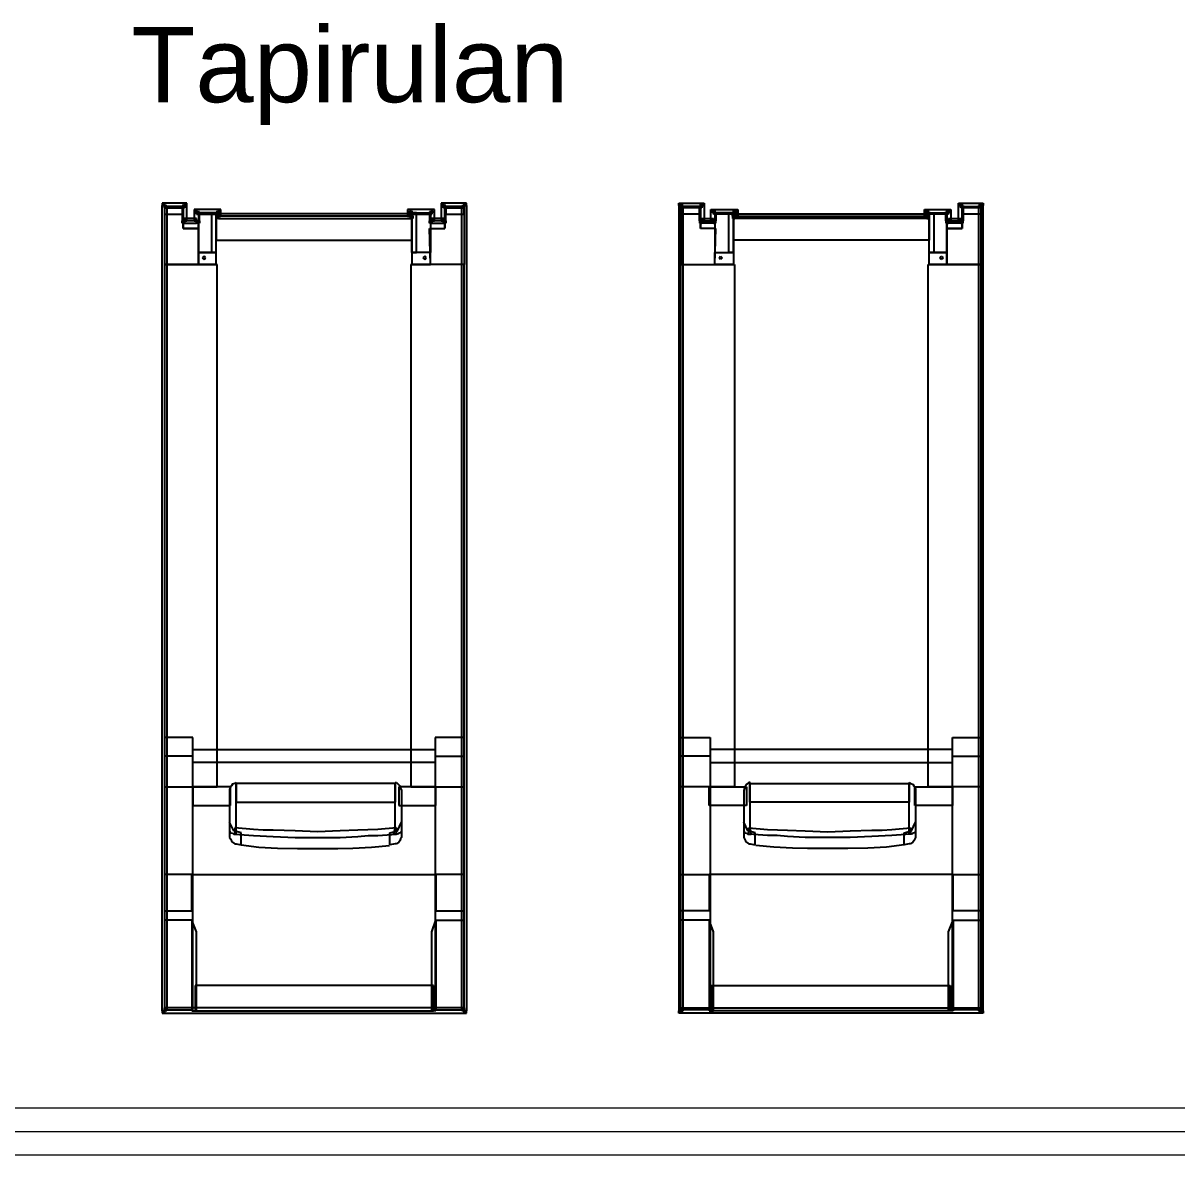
# Model space of a CAD drawing. Header units: millimetres. Extents: x 217.8 to 250.3, y 155.3 to 171.1.
# Drawn here: x 223.544 to 226.002, y 155.954 to 158.365 of the extents above; entities that cross this region are included whole.
import ezdxf

# ---------------------------------------------------------------- set-up
doc = ezdxf.new("R2010")
doc.units = ezdxf.units.MM
doc.layers.add('ARREDI_attrezzature', color=175, linetype='Continuous')
for name, color, linetype, lineweight in [('PROIEZIONI_finissime', 251, 'Continuous', 0), ('TESTO', 253, 'Continuous', 25), ('VETRATE', 171, 'Continuous', 9)]:
    doc.layers.add(name, color=color, linetype=linetype, lineweight=lineweight)
doc.styles.get("Standard").update_dxf_attribs({"font": 'ARIAL.TTF'})

msp = doc.modelspace()

# ---------------------------------------------------------------- linework, layer by layer
at = {"layer": 'ARREDI_attrezzature', "linetype": 'Continuous'}
for p, q in [((223.8456, 157.9812), (223.8407, 157.9812)), ((223.8407, 157.9812), (223.8407, 157.9762)), ((223.8407, 157.9762), (223.8506, 157.9762)), ((223.8407, 157.9762), (223.8506, 157.9762)), ((223.8407, 157.1509), (223.8407, 157.9762)), ((223.8456, 157.9713), (223.8456, 157.9812)), ((223.8456, 157.9812), (223.8456, 157.9713)), ((223.8882, 157.9812), (223.8456, 157.9812)), ((223.8506, 157.9762), (223.8456, 157.9713)), ((223.8852, 157.9743), (223.8456, 157.9743)), ((223.8456, 157.9743), (223.8456, 157.8506)), ((223.8852, 157.9743), (223.8456, 157.9743)), ((223.8456, 157.9743), (223.8456, 157.8506)), ((223.8456, 157.9743), (223.8456, 157.9574)), ((223.8852, 157.9743), (223.8456, 157.9743)), ((223.8456, 157.9743), (223.8456, 157.9574)), ((223.8852, 157.9743), (223.8456, 157.9743)), ((223.8456, 157.9713), (223.8882, 157.9713)), ((223.8506, 157.9762), (223.8506, 157.1509)), ((223.8832, 157.9762), (223.8832, 157.9436)), ((223.8931, 157.9762), (223.8832, 157.9762)), ((223.8882, 157.9713), (223.8832, 157.9762)), ((223.8832, 157.9762), (223.8931, 157.9762)), ((223.8852, 157.9268), (223.8852, 157.9743)), ((223.8852, 157.9268), (223.8852, 157.9743)), ((223.8852, 157.9743), (223.8852, 157.9278)), ((223.8852, 157.9574), (223.8852, 157.9743)), ((223.8852, 157.9574), (223.8852, 157.9743)), ((223.8931, 157.9812), (223.8882, 157.9812)), ((223.8882, 157.9812), (223.8882, 157.9713)), ((223.8882, 157.9713), (223.8882, 157.9812)), ((223.8931, 157.9762), (223.8931, 157.9812)), ((223.8931, 157.9436), (223.8931, 157.9762)), ((223.9139, 157.9673), (223.909, 157.9673)), ((223.909, 157.9673), (223.909, 157.9624)), ((223.9139, 157.9673), (223.9139, 157.9574)), ((223.9604, 157.9673), (223.9139, 157.9673)), ((223.9139, 157.9574), (223.9139, 157.9673)), ((223.9604, 157.9574), (223.9604, 157.9673)), ((223.9654, 157.9673), (223.9604, 157.9673)), ((223.9604, 157.9673), (223.9604, 157.9574)), ((223.9654, 157.9624), (223.9654, 157.9673)), ((224.3693, 157.9673), (224.3633, 157.9673)), ((224.3633, 157.9673), (224.3633, 157.9624)), ((224.3693, 157.9574), (224.3693, 157.9673)), ((224.3693, 157.9673), (224.3693, 157.9574)), ((224.4148, 157.9673), (224.3693, 157.9673)), ((224.4207, 157.9673), (224.4148, 157.9673)), ((224.4148, 157.9673), (224.4148, 157.9574)), ((224.4148, 157.9574), (224.4148, 157.9673)), ((224.4207, 157.9624), (224.4207, 157.9673)), ((224.4395, 157.9812), (224.4346, 157.9812)), ((224.4346, 157.9812), (224.4346, 157.9762)), ((224.4346, 157.9762), (224.4346, 157.9436)), ((224.4445, 157.9762), (224.4346, 157.9762)), ((224.4346, 157.9762), (224.4445, 157.9762)), ((224.4395, 157.9812), (224.4395, 157.9713)), ((224.4841, 157.9812), (224.4395, 157.9812)), ((224.4395, 157.9713), (224.4395, 157.9812)), ((224.4445, 157.9762), (224.4395, 157.9713)), ((224.4395, 157.9713), (224.4841, 157.9713)), ((224.4425, 157.9268), (224.4425, 157.9743)), ((224.4425, 157.9743), (224.4841, 157.9743)), ((224.4425, 157.9268), (224.4425, 157.9743)), ((224.4425, 157.9743), (224.4841, 157.9743)), ((224.4425, 157.9743), (224.4425, 157.9278)), ((224.4445, 157.9436), (224.4445, 157.9762)), ((224.4445, 157.9743), (224.4445, 157.9574)), ((224.4841, 157.9743), (224.4445, 157.9743)), ((224.4445, 157.9743), (224.4445, 157.9574)), ((224.4841, 157.9743), (224.4445, 157.9743)), ((224.4841, 157.9713), (224.4791, 157.9762)), ((224.4791, 157.9762), (224.489, 157.9762)), ((224.4791, 157.1509), (224.4791, 157.9762)), ((224.4791, 157.9762), (224.489, 157.9762)), ((224.4841, 157.9713), (224.4841, 157.9812)), ((224.489, 157.9812), (224.4841, 157.9812)), ((224.4841, 157.9812), (224.4841, 157.9713)), ((224.4841, 157.9743), (224.4841, 157.8506)), ((224.4841, 157.9743), (224.4841, 157.8506)), ((224.4841, 157.9574), (224.4841, 157.9743)), ((224.4841, 157.9574), (224.4841, 157.9743)), ((224.489, 157.9762), (224.489, 157.9812)), ((224.489, 157.9762), (224.489, 157.1509)), ((224.9407, 157.9762), (224.9407, 157.9812)), ((224.9407, 157.9812), (224.9456, 157.9812)), ((224.9506, 157.9762), (224.9407, 157.9762)), ((224.9506, 157.9762), (224.9407, 157.9762)), ((224.9407, 157.9762), (224.9407, 157.1509)), ((224.9456, 157.9713), (224.9456, 157.9812)), ((224.9456, 157.9812), (224.9902, 157.9812)), ((224.9456, 157.9812), (224.9456, 157.9713)), ((224.9456, 157.9713), (224.9506, 157.9762)), ((224.9872, 157.9743), (224.9456, 157.9743)), ((224.9456, 157.9743), (224.9456, 157.8506)), ((224.9872, 157.9743), (224.9456, 157.9743)), ((224.9456, 157.9743), (224.9456, 157.8506)), ((224.9456, 157.9574), (224.9456, 157.9743)), ((224.9456, 157.9743), (224.9852, 157.9743)), ((224.9456, 157.9574), (224.9456, 157.9743)), ((224.9456, 157.9743), (224.9852, 157.9743)), ((224.9902, 157.9713), (224.9456, 157.9713)), ((224.9506, 157.1509), (224.9506, 157.9762)), ((224.9852, 157.9436), (224.9852, 157.9762)), ((224.9852, 157.9762), (224.9951, 157.9762)), ((224.9951, 157.9762), (224.9852, 157.9762)), ((224.9852, 157.9762), (224.9902, 157.9713)), ((224.9852, 157.9743), (224.9852, 157.9574)), ((224.9852, 157.9743), (224.9852, 157.9574)), ((224.9872, 157.9268), (224.9872, 157.9743)), ((224.9872, 157.9268), (224.9872, 157.9743)), ((224.9872, 157.9743), (224.9872, 157.9278)), ((224.9902, 157.9812), (224.9902, 157.9713)), ((224.9902, 157.9812), (224.9951, 157.9812)), ((224.9902, 157.9713), (224.9902, 157.9812)), ((224.9951, 157.9812), (224.9951, 157.9762)), ((224.9951, 157.9762), (224.9951, 157.9436)), ((225.009, 157.9624), (225.009, 157.9673)), ((225.009, 157.9673), (225.0149, 157.9673)), ((225.0149, 157.9673), (225.0149, 157.9574)), ((225.0149, 157.9574), (225.0149, 157.9673)), ((225.0149, 157.9673), (225.0604, 157.9673)), ((225.0604, 157.9673), (225.0664, 157.9673)), ((225.0604, 157.9574), (225.0604, 157.9673)), ((225.0604, 157.9673), (225.0604, 157.9574)), ((225.0664, 157.9673), (225.0664, 157.9624)), ((225.4643, 157.9624), (225.4643, 157.9673)), ((225.4643, 157.9673), (225.4693, 157.9673)), ((225.4693, 157.9574), (225.4693, 157.9673)), ((225.4693, 157.9673), (225.5158, 157.9673)), ((225.4693, 157.9673), (225.4693, 157.9574)), ((225.5158, 157.9673), (225.5158, 157.9574)), ((225.5158, 157.9673), (225.5207, 157.9673)), ((225.5158, 157.9574), (225.5158, 157.9673)), ((225.5207, 157.9673), (225.5207, 157.9624)), ((225.5366, 157.9762), (225.5366, 157.9812)), ((225.5366, 157.9812), (225.5415, 157.9812)), ((225.5366, 157.9436), (225.5366, 157.9762)), ((225.5366, 157.9762), (225.5465, 157.9762)), ((225.5465, 157.9762), (225.5366, 157.9762)), ((225.5415, 157.9812), (225.5415, 157.9713)), ((225.5415, 157.9713), (225.5415, 157.9812)), ((225.5415, 157.9812), (225.5841, 157.9812)), ((225.5415, 157.9713), (225.5465, 157.9762)), ((225.5841, 157.9713), (225.5415, 157.9713)), ((225.5445, 157.9268), (225.5445, 157.9743)), ((225.5445, 157.9743), (225.5841, 157.9743)), ((225.5445, 157.9268), (225.5445, 157.9743)), ((225.5445, 157.9743), (225.5841, 157.9743)), ((225.5445, 157.9743), (225.5445, 157.9278)), ((225.5445, 157.9574), (225.5445, 157.9743)), ((225.5445, 157.9743), (225.5841, 157.9743)), ((225.5445, 157.9574), (225.5445, 157.9743)), ((225.5445, 157.9743), (225.5841, 157.9743)), ((225.5465, 157.9762), (225.5465, 157.9436)), ((225.589, 157.9762), (225.5791, 157.9762)), ((225.5791, 157.9762), (225.5841, 157.9713)), ((225.589, 157.9762), (225.5791, 157.9762)), ((225.5791, 157.9762), (225.5791, 157.1509)), ((225.5841, 157.9812), (225.589, 157.9812)), ((225.5841, 157.9713), (225.5841, 157.9812)), ((225.5841, 157.9812), (225.5841, 157.9713)), ((225.5841, 157.9743), (225.5841, 157.8506)), ((225.5841, 157.9743), (225.5841, 157.8506)), ((225.5841, 157.9743), (225.5841, 157.9574)), ((225.5841, 157.9743), (225.5841, 157.9574)), ((225.589, 157.9812), (225.589, 157.9762)), ((225.589, 157.1509), (225.589, 157.9762)), ((223.8456, 157.9574), (223.8852, 157.9574)), ((223.8456, 157.9574), (223.8852, 157.9574)), ((223.8832, 157.9436), (223.8931, 157.9436)), ((223.8832, 157.9386), (223.8832, 157.9436)), ((223.8832, 157.9436), (223.8931, 157.9436)), ((223.8852, 157.9436), (223.8852, 157.9268)), ((223.9179, 157.9436), (223.8852, 157.9436)), ((223.8852, 157.9436), (223.8852, 157.9268)), ((223.9179, 157.9436), (223.8852, 157.9436)), ((223.8882, 157.9485), (223.8882, 157.9386)), ((223.9139, 157.9485), (223.8882, 157.9485)), ((223.8931, 157.9436), (223.8882, 157.9485)), ((223.8882, 157.9485), (223.8882, 157.9386)), ((223.909, 157.9624), (223.909, 157.9436)), ((223.9199, 157.9624), (223.909, 157.9624)), ((223.909, 157.9624), (223.9199, 157.9624)), ((223.9139, 157.9485), (223.909, 157.9436)), ((223.909, 157.9436), (223.9199, 157.9436)), ((223.909, 157.9436), (223.9199, 157.9436)), ((223.9199, 157.9624), (223.9139, 157.9574)), ((223.9139, 157.9574), (223.9604, 157.9574)), ((223.9139, 157.9386), (223.9139, 157.9485)), ((223.9139, 157.9386), (223.9139, 157.9485)), ((223.9179, 157.9604), (223.9179, 157.8763)), ((223.9555, 157.9604), (223.9179, 157.9604)), ((223.9179, 157.9604), (223.9179, 157.8763)), ((223.9555, 157.9604), (223.9179, 157.9604)), ((223.9179, 157.9268), (223.9179, 157.9436)), ((223.9179, 157.9268), (223.9179, 157.9436)), ((223.9199, 157.9436), (223.9199, 157.9624)), ((223.9199, 157.9436), (223.9199, 157.9386)), ((223.9456, 157.9604), (223.9456, 157.8763)), ((223.9555, 157.9604), (223.9456, 157.9604)), ((223.9456, 157.9604), (223.9456, 157.8763)), ((223.9555, 157.9604), (223.9456, 157.9604)), ((223.9555, 157.9624), (223.9555, 157.9535)), ((223.9654, 157.9624), (223.9555, 157.9624)), ((223.9604, 157.9574), (223.9555, 157.9624)), ((223.9555, 157.9624), (223.9654, 157.9624)), ((223.9555, 157.8763), (223.9555, 157.9604)), ((223.9555, 157.8763), (223.9555, 157.9604)), ((223.9555, 157.8763), (223.9555, 157.9604)), ((223.9555, 157.8763), (223.9555, 157.9604)), ((223.9555, 157.9535), (223.9555, 157.902)), ((224.3722, 157.9535), (223.9555, 157.9535)), ((223.9555, 157.9535), (223.9654, 157.9535)), ((223.9555, 157.9485), (223.9555, 157.9535)), ((223.9555, 157.9535), (223.9654, 157.9535)), ((223.9604, 157.9485), (223.9555, 157.9485)), ((223.9604, 157.9584), (223.9604, 157.9485)), ((224.3693, 157.9584), (223.9604, 157.9584)), ((223.9654, 157.9535), (223.9604, 157.9584)), ((223.9604, 157.9584), (223.9604, 157.9485)), ((223.9604, 157.9485), (224.3693, 157.9485)), ((223.9654, 157.9535), (223.9654, 157.9624)), ((224.3633, 157.9624), (224.3633, 157.9535)), ((224.3742, 157.9624), (224.3633, 157.9624)), ((224.3633, 157.9624), (224.3742, 157.9624)), ((224.3693, 157.9584), (224.3633, 157.9535)), ((224.3633, 157.9535), (224.3742, 157.9535)), ((224.3633, 157.9535), (224.3742, 157.9535)), ((224.3742, 157.9624), (224.3693, 157.9574)), ((224.3693, 157.9485), (224.3693, 157.9584)), ((224.3693, 157.9485), (224.3693, 157.9584)), ((224.3693, 157.9574), (224.4148, 157.9574)), ((224.3742, 157.9485), (224.3693, 157.9485)), ((224.3722, 157.8763), (224.3722, 157.9604)), ((224.3722, 157.9604), (224.4118, 157.9604)), ((224.3722, 157.8763), (224.3722, 157.9604)), ((224.3722, 157.9604), (224.4118, 157.9604)), ((224.3722, 157.9604), (224.3722, 157.8763)), ((224.3821, 157.9604), (224.3722, 157.9604)), ((224.3722, 157.9604), (224.3722, 157.8763)), ((224.3821, 157.9604), (224.3722, 157.9604)), ((224.3722, 157.902), (224.3722, 157.9535)), ((224.3742, 157.9535), (224.3742, 157.9624)), ((224.3742, 157.9535), (224.3742, 157.9485)), ((224.3821, 157.8763), (224.3821, 157.9604)), ((224.3821, 157.8763), (224.3821, 157.9604)), ((224.4098, 157.9624), (224.4098, 157.9436)), ((224.4207, 157.9624), (224.4098, 157.9624)), ((224.4148, 157.9574), (224.4098, 157.9624)), ((224.4098, 157.9624), (224.4207, 157.9624)), ((224.4098, 157.9436), (224.4207, 157.9436)), ((224.4098, 157.9386), (224.4098, 157.9436)), ((224.4098, 157.9436), (224.4207, 157.9436)), ((224.4118, 157.9604), (224.4118, 157.8763)), ((224.4118, 157.9604), (224.4118, 157.8763)), ((224.4118, 157.9436), (224.4118, 157.9268)), ((224.4425, 157.9436), (224.4118, 157.9436)), ((224.4118, 157.9436), (224.4118, 157.9268)), ((224.4425, 157.9436), (224.4118, 157.9436)), ((224.4148, 157.9485), (224.4148, 157.9386)), ((224.4395, 157.9485), (224.4148, 157.9485)), ((224.4207, 157.9436), (224.4148, 157.9485)), ((224.4148, 157.9485), (224.4148, 157.9386)), ((224.4207, 157.9436), (224.4207, 157.9624)), ((224.4395, 157.9485), (224.4346, 157.9436)), ((224.4346, 157.9436), (224.4445, 157.9436)), ((224.4346, 157.9436), (224.4445, 157.9436)), ((224.4395, 157.9386), (224.4395, 157.9485)), ((224.4395, 157.9386), (224.4395, 157.9485)), ((224.4425, 157.9268), (224.4425, 157.9436)), ((224.4425, 157.9268), (224.4425, 157.9436)), ((224.4445, 157.9574), (224.4841, 157.9574)), ((224.4445, 157.9574), (224.4841, 157.9574)), ((224.4445, 157.9436), (224.4445, 157.9386)), ((224.9852, 157.9574), (224.9456, 157.9574)), ((224.9852, 157.9574), (224.9456, 157.9574)), ((224.9951, 157.9436), (224.9852, 157.9436)), ((224.9852, 157.9436), (224.9852, 157.9386)), ((224.9951, 157.9436), (224.9852, 157.9436)), ((224.9872, 157.9268), (224.9872, 157.9436)), ((224.9872, 157.9436), (225.0179, 157.9436)), ((224.9872, 157.9268), (224.9872, 157.9436)), ((224.9872, 157.9436), (225.0179, 157.9436)), ((224.9902, 157.9386), (224.9902, 157.9485)), ((224.9902, 157.9485), (225.0149, 157.9485)), ((224.9902, 157.9386), (224.9902, 157.9485)), ((224.9902, 157.9485), (224.9951, 157.9436)), ((225.009, 157.9436), (225.009, 157.9624)), ((225.009, 157.9624), (225.0199, 157.9624)), ((225.0199, 157.9624), (225.009, 157.9624)), ((225.009, 157.9436), (225.0149, 157.9485)), ((225.0199, 157.9436), (225.009, 157.9436)), ((225.0199, 157.9436), (225.009, 157.9436)), ((225.0149, 157.9574), (225.0199, 157.9624)), ((225.0604, 157.9574), (225.0149, 157.9574)), ((225.0149, 157.9485), (225.0149, 157.9386)), ((225.0149, 157.9485), (225.0149, 157.9386)), ((225.0179, 157.9604), (225.0179, 157.8763)), ((225.0575, 157.9604), (225.0179, 157.9604)), ((225.0179, 157.9604), (225.0179, 157.8763)), ((225.0575, 157.9604), (225.0179, 157.9604)), ((225.0179, 157.9436), (225.0179, 157.9268)), ((225.0179, 157.9436), (225.0179, 157.9268)), ((225.0199, 157.9624), (225.0199, 157.9436)), ((225.0199, 157.9386), (225.0199, 157.9436)), ((225.0476, 157.8763), (225.0476, 157.9604)), ((225.0476, 157.9604), (225.0575, 157.9604)), ((225.0476, 157.8763), (225.0476, 157.9604)), ((225.0476, 157.9604), (225.0575, 157.9604)), ((225.0555, 157.9535), (225.0555, 157.9624)), ((225.0555, 157.9624), (225.0664, 157.9624)), ((225.0664, 157.9624), (225.0555, 157.9624)), ((225.0555, 157.9624), (225.0604, 157.9574)), ((225.0664, 157.9535), (225.0555, 157.9535)), ((225.0555, 157.9535), (225.0555, 157.9485)), ((225.0664, 157.9535), (225.0555, 157.9535)), ((225.0555, 157.9485), (225.0604, 157.9485)), ((225.0575, 157.8763), (225.0575, 157.9604)), ((225.0575, 157.8763), (225.0575, 157.9604)), ((225.0575, 157.9604), (225.0575, 157.8763)), ((225.0575, 157.9604), (225.0575, 157.8763)), ((225.0575, 157.902), (225.0575, 157.9535)), ((225.0575, 157.9535), (225.4742, 157.9535)), ((225.0604, 157.9485), (225.0604, 157.9584)), ((225.0604, 157.9584), (225.4693, 157.9584)), ((225.0604, 157.9485), (225.0604, 157.9584)), ((225.0604, 157.9584), (225.0664, 157.9535)), ((225.4693, 157.9485), (225.0604, 157.9485)), ((225.0664, 157.9624), (225.0664, 157.9535)), ((225.4643, 157.9535), (225.4643, 157.9624)), ((225.4643, 157.9624), (225.4742, 157.9624)), ((225.4742, 157.9624), (225.4643, 157.9624)), ((225.4643, 157.9535), (225.4693, 157.9584)), ((225.4742, 157.9535), (225.4643, 157.9535)), ((225.4742, 157.9535), (225.4643, 157.9535)), ((225.4693, 157.9574), (225.4742, 157.9624)), ((225.4693, 157.9584), (225.4693, 157.9485)), ((225.4693, 157.9584), (225.4693, 157.9485)), ((225.5158, 157.9574), (225.4693, 157.9574)), ((225.4693, 157.9485), (225.4742, 157.9485)), ((225.4742, 157.9624), (225.4742, 157.9535)), ((225.4742, 157.8763), (225.4742, 157.9604)), ((225.4742, 157.9604), (225.5118, 157.9604)), ((225.4742, 157.8763), (225.4742, 157.9604)), ((225.4742, 157.9604), (225.5118, 157.9604)), ((225.4742, 157.8763), (225.4742, 157.9604)), ((225.4742, 157.9604), (225.4841, 157.9604)), ((225.4742, 157.8763), (225.4742, 157.9604)), ((225.4742, 157.9604), (225.4841, 157.9604)), ((225.4742, 157.9535), (225.4742, 157.902)), ((225.4742, 157.9485), (225.4742, 157.9535)), ((225.4841, 157.9604), (225.4841, 157.8763)), ((225.4841, 157.9604), (225.4841, 157.8763)), ((225.5098, 157.9436), (225.5098, 157.9624)), ((225.5098, 157.9624), (225.5207, 157.9624)), ((225.5207, 157.9624), (225.5098, 157.9624)), ((225.5098, 157.9624), (225.5158, 157.9574)), ((225.5207, 157.9436), (225.5098, 157.9436)), ((225.5098, 157.9436), (225.5098, 157.9386)), ((225.5207, 157.9436), (225.5098, 157.9436)), ((225.5118, 157.9604), (225.5118, 157.8763)), ((225.5118, 157.9604), (225.5118, 157.8763)), ((225.5118, 157.9268), (225.5118, 157.9436)), ((225.5118, 157.9436), (225.5445, 157.9436)), ((225.5118, 157.9268), (225.5118, 157.9436)), ((225.5118, 157.9436), (225.5445, 157.9436)), ((225.5158, 157.9386), (225.5158, 157.9485)), ((225.5158, 157.9485), (225.5415, 157.9485)), ((225.5158, 157.9386), (225.5158, 157.9485)), ((225.5158, 157.9485), (225.5207, 157.9436)), ((225.5207, 157.9624), (225.5207, 157.9436)), ((225.5366, 157.9436), (225.5415, 157.9485)), ((225.5465, 157.9436), (225.5366, 157.9436)), ((225.5465, 157.9436), (225.5366, 157.9436)), ((225.5415, 157.9485), (225.5415, 157.9386)), ((225.5415, 157.9485), (225.5415, 157.9386)), ((225.5841, 157.9574), (225.5445, 157.9574)), ((225.5841, 157.9574), (225.5445, 157.9574)), ((225.5445, 157.9436), (225.5445, 157.9268)), ((225.5445, 157.9436), (225.5445, 157.9268)), ((225.5465, 157.9386), (225.5465, 157.9436)), ((223.8882, 157.9386), (223.8832, 157.9386)), ((223.9179, 157.9268), (223.8852, 157.9268)), ((223.9179, 157.9268), (223.8852, 157.9268)), ((223.8852, 157.9268), (223.9179, 157.9268)), ((223.8852, 157.9268), (223.9179, 157.9268)), ((223.8882, 157.9386), (223.9139, 157.9386)), ((223.9199, 157.9386), (223.9139, 157.9386)), ((223.9179, 157.8506), (223.9179, 157.9268)), ((223.9179, 157.8506), (223.9179, 157.9268)), ((224.4148, 157.9386), (224.4098, 157.9386)), ((224.4098, 157.9268), (224.4425, 157.9268)), ((224.4118, 157.8506), (224.4098, 157.9268)), ((224.4098, 157.9268), (224.4425, 157.9268)), ((224.4118, 157.8506), (224.4098, 157.9268)), ((224.4118, 157.9268), (224.4425, 157.9268)), ((224.4118, 157.9268), (224.4425, 157.9268)), ((224.4148, 157.9386), (224.4395, 157.9386)), ((224.4445, 157.9386), (224.4395, 157.9386)), ((224.9852, 157.9386), (224.9902, 157.9386)), ((225.0199, 157.9268), (224.9872, 157.9268)), ((225.0199, 157.9268), (224.9872, 157.9268)), ((225.0179, 157.9268), (224.9872, 157.9268)), ((225.0179, 157.9268), (224.9872, 157.9268)), ((225.0149, 157.9386), (224.9902, 157.9386)), ((225.0149, 157.9386), (225.0199, 157.9386)), ((225.0179, 157.8506), (225.0199, 157.9268)), ((225.0179, 157.8506), (225.0199, 157.9268)), ((225.5098, 157.9386), (225.5158, 157.9386)), ((225.5118, 157.9268), (225.5445, 157.9268)), ((225.5118, 157.8506), (225.5118, 157.9268)), ((225.5118, 157.9268), (225.5445, 157.9268)), ((225.5118, 157.8506), (225.5118, 157.9268)), ((225.5445, 157.9268), (225.5118, 157.9268)), ((225.5445, 157.9268), (225.5118, 157.9268)), ((225.5415, 157.9386), (225.5158, 157.9386)), ((225.5415, 157.9386), (225.5465, 157.9386)), ((223.9555, 157.902), (224.3722, 157.902)), ((225.4742, 157.902), (225.0575, 157.902)), ((223.9179, 157.8763), (223.9555, 157.8763)), ((223.9179, 157.8763), (223.9555, 157.8763)), ((223.9179, 157.8763), (223.9179, 157.8506)), ((223.9555, 157.8763), (223.9179, 157.8763)), ((223.9179, 157.8763), (223.9179, 157.8506)), ((223.9555, 157.8763), (223.9179, 157.8763)), ((223.9298, 157.8684), (223.9258, 157.8644)), ((223.9298, 157.8684), (223.9258, 157.8644)), ((223.9327, 157.8644), (223.9298, 157.8684)), ((223.9327, 157.8644), (223.9298, 157.8684)), ((223.9456, 157.8763), (223.9555, 157.8763)), ((223.9456, 157.8763), (223.9555, 157.8763)), ((223.9555, 157.8506), (223.9555, 157.8763)), ((223.9555, 157.8506), (223.9555, 157.8763)), ((224.4118, 157.8763), (224.3722, 157.8763)), ((224.4118, 157.8763), (224.3722, 157.8763)), ((224.3722, 157.8763), (224.3821, 157.8763)), ((224.3722, 157.8763), (224.3821, 157.8763)), ((224.3722, 157.8763), (224.3722, 157.8506)), ((224.4118, 157.8763), (224.3722, 157.8763)), ((224.3722, 157.8763), (224.3722, 157.8506)), ((224.4118, 157.8763), (224.3722, 157.8763)), ((224.3999, 157.8684), (224.396, 157.8644)), ((224.3999, 157.8684), (224.396, 157.8644)), ((224.4029, 157.8644), (224.3999, 157.8684)), ((224.4029, 157.8644), (224.3999, 157.8684)), ((224.4118, 157.8506), (224.4118, 157.8763)), ((224.4118, 157.8506), (224.4118, 157.8763)), ((225.0179, 157.8763), (225.0575, 157.8763)), ((225.0179, 157.8763), (225.0575, 157.8763)), ((225.0179, 157.8506), (225.0179, 157.8763)), ((225.0179, 157.8763), (225.0575, 157.8763)), ((225.0179, 157.8506), (225.0179, 157.8763)), ((225.0179, 157.8763), (225.0575, 157.8763)), ((225.0268, 157.8644), (225.0298, 157.8684)), ((225.0268, 157.8644), (225.0298, 157.8684)), ((225.0298, 157.8684), (225.0337, 157.8644)), ((225.0298, 157.8684), (225.0337, 157.8644)), ((225.0575, 157.8763), (225.0476, 157.8763)), ((225.0575, 157.8763), (225.0476, 157.8763)), ((225.0575, 157.8763), (225.0575, 157.8506)), ((225.0575, 157.8763), (225.0575, 157.8506)), ((225.5118, 157.8763), (225.4742, 157.8763)), ((225.5118, 157.8763), (225.4742, 157.8763)), ((225.4841, 157.8763), (225.4742, 157.8763)), ((225.4841, 157.8763), (225.4742, 157.8763)), ((225.4742, 157.8506), (225.4742, 157.8763)), ((225.4742, 157.8763), (225.5118, 157.8763)), ((225.4742, 157.8506), (225.4742, 157.8763)), ((225.4742, 157.8763), (225.5118, 157.8763)), ((225.497, 157.8644), (225.4999, 157.8684)), ((225.497, 157.8644), (225.4999, 157.8684)), ((225.4999, 157.8684), (225.5039, 157.8644)), ((225.4999, 157.8684), (225.5039, 157.8644)), ((225.5118, 157.8763), (225.5118, 157.8506)), ((225.5118, 157.8763), (225.5118, 157.8506)), ((223.8456, 157.8506), (223.9179, 157.8506)), ((223.8456, 157.8506), (223.9179, 157.8506)), ((223.8456, 157.8506), (223.8456, 156.7382)), ((223.9575, 157.8506), (223.8456, 157.8506)), ((223.8456, 157.8506), (223.8456, 156.7382)), ((223.9575, 157.8506), (223.8456, 157.8506)), ((223.9179, 157.8506), (223.9555, 157.8506)), ((223.9179, 157.8506), (223.9555, 157.8506)), ((223.9258, 157.8644), (223.9298, 157.8614)), ((223.9258, 157.8644), (223.9298, 157.8614)), ((223.9298, 157.8614), (223.9327, 157.8644)), ((223.9298, 157.8614), (223.9327, 157.8644)), ((223.9575, 156.7382), (223.9575, 157.8506)), ((223.9575, 156.7382), (223.9575, 157.8506)), ((224.3703, 157.8506), (224.3703, 156.7382)), ((224.4841, 157.8506), (224.3703, 157.8506)), ((224.3703, 157.8506), (224.3703, 156.7382)), ((224.4841, 157.8506), (224.3703, 157.8506)), ((224.3722, 157.8506), (224.4118, 157.8506)), ((224.3722, 157.8506), (224.4118, 157.8506)), ((224.396, 157.8644), (224.3999, 157.8614)), ((224.396, 157.8644), (224.3999, 157.8614)), ((224.3999, 157.8614), (224.4029, 157.8644)), ((224.3999, 157.8614), (224.4029, 157.8644)), ((224.4841, 157.8506), (224.4118, 157.8506)), ((224.4841, 157.8506), (224.4118, 157.8506)), ((224.4841, 156.7382), (224.4841, 157.8506)), ((224.4841, 156.7382), (224.4841, 157.8506)), ((224.9456, 157.8506), (225.0179, 157.8506)), ((224.9456, 157.8506), (225.0179, 157.8506)), ((224.9456, 156.7382), (224.9456, 157.8506)), ((224.9456, 157.8506), (225.0594, 157.8506)), ((224.9456, 156.7382), (224.9456, 157.8506)), ((224.9456, 157.8506), (225.0594, 157.8506)), ((225.0575, 157.8506), (225.0179, 157.8506)), ((225.0575, 157.8506), (225.0179, 157.8506)), ((225.0298, 157.8614), (225.0268, 157.8644)), ((225.0298, 157.8614), (225.0268, 157.8644)), ((225.0337, 157.8644), (225.0298, 157.8614)), ((225.0337, 157.8644), (225.0298, 157.8614)), ((225.0594, 157.8506), (225.0594, 156.7382)), ((225.0594, 157.8506), (225.0594, 156.7382)), ((225.4722, 156.7382), (225.4722, 157.8506)), ((225.4722, 157.8506), (225.5841, 157.8506)), ((225.4722, 156.7382), (225.4722, 157.8506)), ((225.4722, 157.8506), (225.5841, 157.8506)), ((225.5118, 157.8506), (225.4742, 157.8506)), ((225.5118, 157.8506), (225.4742, 157.8506)), ((225.4999, 157.8614), (225.497, 157.8644)), ((225.4999, 157.8614), (225.497, 157.8644)), ((225.5039, 157.8644), (225.4999, 157.8614)), ((225.5039, 157.8644), (225.4999, 157.8614)), ((225.5841, 157.8506), (225.5118, 157.8506)), ((225.5841, 157.8506), (225.5118, 157.8506)), ((225.5841, 157.8506), (225.5841, 156.7382)), ((225.5841, 157.8506), (225.5841, 156.7382)), ((223.8407, 156.2613), (223.8407, 157.1509)), ((223.8506, 157.1509), (223.8506, 156.2613)), ((224.4791, 156.2613), (224.4791, 157.1509)), ((224.489, 157.1509), (224.489, 156.2613)), ((224.9407, 157.1509), (224.9407, 156.2613)), ((224.9506, 156.2613), (224.9506, 157.1509)), ((225.5791, 157.1509), (225.5791, 156.2613)), ((225.589, 156.2613), (225.589, 157.1509)), ((223.8456, 156.8431), (223.8456, 156.2633)), ((223.906, 156.8431), (223.8456, 156.8431)), ((223.8456, 156.8431), (223.8456, 156.2633)), ((223.906, 156.8431), (223.8456, 156.8431)), ((223.906, 156.2633), (223.906, 156.8431)), ((223.906, 156.2633), (223.906, 156.8431)), ((224.4217, 156.8431), (224.4217, 156.2633)), ((224.4841, 156.8431), (224.4217, 156.8431)), ((224.4217, 156.8431), (224.4217, 156.2633)), ((224.4841, 156.8431), (224.4217, 156.8431)), ((224.4841, 156.2633), (224.4841, 156.8431)), ((224.4841, 156.2633), (224.4841, 156.8431)), ((224.9456, 156.2633), (224.9456, 156.8431)), ((224.9456, 156.8431), (225.008, 156.8431)), ((224.9456, 156.2633), (224.9456, 156.8431)), ((224.9456, 156.8431), (225.008, 156.8431)), ((225.008, 156.8431), (225.008, 156.2633)), ((225.008, 156.8431), (225.008, 156.2633)), ((225.5237, 156.2633), (225.5237, 156.8431)), ((225.5237, 156.8431), (225.5841, 156.8431)), ((225.5237, 156.2633), (225.5237, 156.8431)), ((225.5237, 156.8431), (225.5841, 156.8431)), ((225.5841, 156.8431), (225.5841, 156.2633)), ((225.5841, 156.8431), (225.5841, 156.2633)), ((223.906, 156.7896), (223.906, 156.8174)), ((223.906, 156.8174), (224.4217, 156.8174)), ((223.906, 156.7896), (223.906, 156.8174)), ((223.906, 156.8174), (224.4217, 156.8174)), ((224.4217, 156.8174), (224.4217, 156.7896)), ((224.4217, 156.8174), (224.4217, 156.7896)), ((225.5237, 156.8174), (225.008, 156.8174)), ((225.008, 156.8174), (225.008, 156.7896)), ((225.5237, 156.8174), (225.008, 156.8174)), ((225.008, 156.8174), (225.008, 156.7896)), ((225.5237, 156.7896), (225.5237, 156.8174)), ((225.5237, 156.7896), (225.5237, 156.8174)), ((223.906, 156.8035), (223.8456, 156.8035)), ((224.4217, 156.7896), (223.906, 156.7896)), ((224.4217, 156.7896), (223.906, 156.7896)), ((224.4237, 156.8035), (224.4841, 156.8035)), ((225.006, 156.8035), (224.9456, 156.8035)), ((225.008, 156.7896), (225.5237, 156.7896)), ((225.008, 156.7896), (225.5237, 156.7896)), ((225.5237, 156.8035), (225.5841, 156.8035)), ((223.8456, 156.7382), (223.9575, 156.7382)), ((223.8456, 156.7382), (223.9575, 156.7382)), ((223.906, 156.7382), (223.906, 156.6986)), ((223.9862, 156.7382), (223.906, 156.7382)), ((223.906, 156.7382), (223.906, 156.6986)), ((223.9862, 156.7382), (223.906, 156.7382)), ((223.9862, 156.7372), (223.9842, 156.7332)), ((223.9862, 156.7372), (223.9842, 156.7332)), ((223.9881, 156.7402), (223.9862, 156.7372)), ((223.9881, 156.7402), (223.9862, 156.7372)), ((223.9862, 156.6986), (223.9862, 156.7382)), ((223.9862, 156.6986), (223.9862, 156.7382)), ((223.9901, 156.7441), (223.9881, 156.7402)), ((223.9901, 156.7441), (223.9881, 156.7402)), ((223.9951, 156.7451), (223.9901, 156.7441)), ((223.9951, 156.7451), (223.9901, 156.7441)), ((223.998, 156.7471), (223.9951, 156.7451)), ((223.998, 156.7471), (223.9951, 156.7451)), ((223.998, 156.6541), (223.998, 156.7471)), ((223.998, 156.6541), (223.998, 156.7471)), ((223.998, 156.7451), (223.998, 156.7055)), ((224.3376, 156.7451), (223.998, 156.7451)), ((223.998, 156.7451), (223.998, 156.7055)), ((224.3376, 156.7451), (223.998, 156.7451)), ((224.3366, 156.6541), (224.3366, 156.7471)), ((224.3366, 156.7471), (224.3396, 156.7471)), ((224.3366, 156.6541), (224.3366, 156.7471)), ((224.3366, 156.7471), (224.3396, 156.7471)), ((224.3376, 156.7055), (224.3376, 156.7451)), ((224.3376, 156.7055), (224.3376, 156.7451)), ((224.3396, 156.7471), (224.3435, 156.7441)), ((224.3396, 156.7471), (224.3435, 156.7441)), ((224.3435, 156.7441), (224.3465, 156.7402)), ((224.3435, 156.7441), (224.3465, 156.7402)), ((224.3445, 156.7382), (224.3445, 156.6986)), ((224.4237, 156.7382), (224.3445, 156.7382)), ((224.3445, 156.7382), (224.3445, 156.6986)), ((224.4237, 156.7382), (224.3445, 156.7382)), ((224.3465, 156.7402), (224.3485, 156.7352)), ((224.3465, 156.7402), (224.3485, 156.7352)), ((224.3703, 156.7382), (224.4841, 156.7382)), ((224.3703, 156.7382), (224.4841, 156.7382)), ((224.4237, 156.6986), (224.4237, 156.7382)), ((224.4237, 156.6986), (224.4237, 156.7382)), ((225.0594, 156.7382), (224.9456, 156.7382)), ((225.0594, 156.7382), (224.9456, 156.7382)), ((225.006, 156.6986), (225.006, 156.7382)), ((225.006, 156.7382), (225.0852, 156.7382)), ((225.006, 156.6986), (225.006, 156.7382)), ((225.006, 156.7382), (225.0852, 156.7382)), ((225.0832, 156.7402), (225.0812, 156.7352)), ((225.0832, 156.7402), (225.0812, 156.7352)), ((225.0862, 156.7441), (225.0832, 156.7402)), ((225.0862, 156.7441), (225.0832, 156.7402)), ((225.0852, 156.7382), (225.0852, 156.6986)), ((225.0852, 156.7382), (225.0852, 156.6986)), ((225.0901, 156.7471), (225.0862, 156.7441)), ((225.0901, 156.7471), (225.0862, 156.7441)), ((225.0931, 156.7471), (225.0901, 156.7471)), ((225.0931, 156.7471), (225.0901, 156.7471)), ((225.0921, 156.7055), (225.0921, 156.7451)), ((225.0921, 156.7451), (225.4317, 156.7451)), ((225.0921, 156.7055), (225.0921, 156.7451)), ((225.0921, 156.7451), (225.4317, 156.7451)), ((225.0931, 156.6541), (225.0931, 156.7471)), ((225.0931, 156.6541), (225.0931, 156.7471)), ((225.4317, 156.6541), (225.4317, 156.7471)), ((225.4317, 156.7471), (225.4346, 156.7451)), ((225.4317, 156.6541), (225.4317, 156.7471)), ((225.4317, 156.7471), (225.4346, 156.7451)), ((225.4317, 156.7451), (225.4317, 156.7055)), ((225.4317, 156.7451), (225.4317, 156.7055)), ((225.4346, 156.7451), (225.4396, 156.7441)), ((225.4346, 156.7451), (225.4396, 156.7441)), ((225.4396, 156.7441), (225.4416, 156.7402)), ((225.4396, 156.7441), (225.4416, 156.7402)), ((225.4416, 156.7402), (225.4435, 156.7372)), ((225.4416, 156.7402), (225.4435, 156.7372)), ((225.4435, 156.6986), (225.4435, 156.7382)), ((225.4435, 156.7382), (225.5237, 156.7382)), ((225.4435, 156.6986), (225.4435, 156.7382)), ((225.4435, 156.7382), (225.5237, 156.7382)), ((225.4435, 156.7372), (225.4455, 156.7332)), ((225.4435, 156.7372), (225.4455, 156.7332)), ((225.5841, 156.7382), (225.4722, 156.7382)), ((225.5841, 156.7382), (225.4722, 156.7382)), ((225.5237, 156.7382), (225.5237, 156.6986)), ((225.5237, 156.7382), (225.5237, 156.6986)), ((223.9842, 156.7332), (223.9842, 156.7303)), ((223.9842, 156.7332), (223.9842, 156.7303)), ((223.9842, 156.7303), (223.9842, 156.6461)), ((223.9842, 156.7303), (223.9842, 156.6461)), ((224.3485, 156.7352), (224.3505, 156.7303)), ((224.3485, 156.7352), (224.3505, 156.7303)), ((224.3505, 156.7303), (224.3505, 156.6461)), ((224.3505, 156.7303), (224.3505, 156.6461)), ((225.0812, 156.7352), (225.0792, 156.7303)), ((225.0812, 156.7352), (225.0792, 156.7303)), ((225.0792, 156.7303), (225.0792, 156.6461)), ((225.0792, 156.7303), (225.0792, 156.6461)), ((225.4455, 156.7332), (225.4455, 156.7303)), ((225.4455, 156.7332), (225.4455, 156.7303)), ((225.4455, 156.7303), (225.4455, 156.6461)), ((225.4455, 156.7303), (225.4455, 156.6461)), ((223.906, 156.6986), (223.9862, 156.6986)), ((223.906, 156.6986), (223.9862, 156.6986)), ((223.998, 156.7055), (224.3376, 156.7055)), ((223.998, 156.7055), (224.3376, 156.7055)), ((224.3445, 156.6986), (224.4237, 156.6986)), ((224.3445, 156.6986), (224.4237, 156.6986)), ((225.0852, 156.6986), (225.006, 156.6986)), ((225.0852, 156.6986), (225.006, 156.6986)), ((225.4317, 156.7055), (225.0921, 156.7055)), ((225.4317, 156.7055), (225.0921, 156.7055)), ((225.5237, 156.6986), (225.4435, 156.6986)), ((225.5237, 156.6986), (225.4435, 156.6986)), ((223.9842, 156.663), (223.9842, 156.6303)), ((223.9931, 156.6442), (223.9842, 156.663)), ((223.9842, 156.663), (223.9842, 156.6303)), ((223.9931, 156.6442), (223.9842, 156.663)), ((224.3416, 156.6442), (224.3505, 156.663)), ((224.3416, 156.6442), (224.3505, 156.663)), ((224.3505, 156.663), (224.3505, 156.6303)), ((224.3505, 156.663), (224.3505, 156.6303)), ((225.0792, 156.663), (225.0792, 156.6303)), ((225.0881, 156.6442), (225.0792, 156.663)), ((225.0792, 156.663), (225.0792, 156.6303)), ((225.0881, 156.6442), (225.0792, 156.663)), ((225.4366, 156.6442), (225.4455, 156.663)), ((225.4366, 156.6442), (225.4455, 156.663)), ((225.4455, 156.663), (225.4455, 156.6303)), ((225.4455, 156.663), (225.4455, 156.6303)), ((223.9842, 156.6461), (223.9842, 156.6442)), ((223.9842, 156.6461), (223.9842, 156.6442)), ((223.9842, 156.6442), (223.9862, 156.6402)), ((223.9842, 156.6442), (223.9862, 156.6402)), ((223.9862, 156.6402), (223.9901, 156.6392)), ((223.9862, 156.6402), (223.9901, 156.6392)), ((223.9901, 156.6392), (223.9931, 156.6372)), ((223.9901, 156.6392), (223.9931, 156.6372)), ((224.0089, 156.6402), (223.9931, 156.6442)), ((224.0089, 156.6402), (223.9931, 156.6442)), ((224.0347, 156.6471), (223.9951, 156.6511)), ((223.9951, 156.6511), (223.9951, 156.6372)), ((224.0347, 156.6471), (223.9951, 156.6511)), ((223.9951, 156.6511), (223.9951, 156.6372)), ((223.998, 156.6372), (223.998, 156.6541)), ((223.998, 156.6372), (223.998, 156.6541)), ((224.0089, 156.6145), (224.0089, 156.6402)), ((224.0089, 156.6145), (224.0089, 156.6402)), ((224.0554, 156.6461), (224.0347, 156.6471)), ((224.0554, 156.6461), (224.0347, 156.6471)), ((224.0772, 156.6461), (224.0554, 156.6461)), ((224.0772, 156.6461), (224.0554, 156.6461)), ((224.1237, 156.6442), (224.0772, 156.6461)), ((224.1237, 156.6442), (224.0772, 156.6461)), ((224.1712, 156.6422), (224.1237, 156.6442)), ((224.1712, 156.6422), (224.1237, 156.6442)), ((224.2197, 156.6442), (224.1712, 156.6422)), ((224.2197, 156.6442), (224.1712, 156.6422)), ((224.2574, 156.6461), (224.2197, 156.6442)), ((224.2574, 156.6461), (224.2197, 156.6442)), ((224.3, 156.6471), (224.2574, 156.6461)), ((224.3, 156.6471), (224.2574, 156.6461)), ((224.3396, 156.6511), (224.3, 156.6471)), ((224.3396, 156.6511), (224.3, 156.6471)), ((224.3257, 156.6402), (224.3416, 156.6442)), ((224.3257, 156.6402), (224.3416, 156.6442)), ((224.3257, 156.6145), (224.3257, 156.6402)), ((224.3257, 156.6145), (224.3257, 156.6402)), ((224.3346, 156.6372), (224.3366, 156.6541)), ((224.3346, 156.6372), (224.3366, 156.6541)), ((224.3396, 156.6372), (224.3396, 156.6511)), ((224.3396, 156.6372), (224.3396, 156.6511)), ((224.3445, 156.6392), (224.3416, 156.6372)), ((224.3445, 156.6392), (224.3416, 156.6372)), ((224.3485, 156.6402), (224.3445, 156.6392)), ((224.3485, 156.6402), (224.3445, 156.6392)), ((224.3505, 156.6442), (224.3485, 156.6402)), ((224.3505, 156.6442), (224.3485, 156.6402)), ((224.3505, 156.6461), (224.3505, 156.6442)), ((224.3505, 156.6461), (224.3505, 156.6442)), ((225.0792, 156.6461), (225.0792, 156.6442)), ((225.0792, 156.6461), (225.0792, 156.6442)), ((225.0792, 156.6442), (225.0812, 156.6402)), ((225.0792, 156.6442), (225.0812, 156.6402)), ((225.0812, 156.6402), (225.0852, 156.6392)), ((225.0812, 156.6402), (225.0852, 156.6392)), ((225.0852, 156.6392), (225.0881, 156.6372)), ((225.0852, 156.6392), (225.0881, 156.6372)), ((225.104, 156.6402), (225.0881, 156.6442)), ((225.104, 156.6402), (225.0881, 156.6442)), ((225.0901, 156.6511), (225.1297, 156.6471)), ((225.0901, 156.6372), (225.0901, 156.6511)), ((225.0901, 156.6511), (225.1297, 156.6471)), ((225.0901, 156.6372), (225.0901, 156.6511)), ((225.0951, 156.6372), (225.0931, 156.6541)), ((225.0951, 156.6372), (225.0931, 156.6541)), ((225.104, 156.6145), (225.104, 156.6402)), ((225.104, 156.6145), (225.104, 156.6402)), ((225.1297, 156.6471), (225.1723, 156.6461)), ((225.1297, 156.6471), (225.1723, 156.6461)), ((225.1723, 156.6461), (225.21, 156.6442)), ((225.1723, 156.6461), (225.21, 156.6442)), ((225.21, 156.6442), (225.2585, 156.6422)), ((225.21, 156.6442), (225.2585, 156.6422)), ((225.2585, 156.6422), (225.306, 156.6442)), ((225.2585, 156.6422), (225.306, 156.6442)), ((225.306, 156.6442), (225.3525, 156.6461)), ((225.306, 156.6442), (225.3525, 156.6461)), ((225.3525, 156.6461), (225.3743, 156.6461)), ((225.3525, 156.6461), (225.3743, 156.6461)), ((225.3743, 156.6461), (225.395, 156.6471)), ((225.3743, 156.6461), (225.395, 156.6471)), ((225.395, 156.6471), (225.4346, 156.6511)), ((225.395, 156.6471), (225.4346, 156.6511)), ((225.4208, 156.6402), (225.4366, 156.6442)), ((225.4208, 156.6402), (225.4366, 156.6442)), ((225.4208, 156.6145), (225.4208, 156.6402)), ((225.4208, 156.6145), (225.4208, 156.6402)), ((225.4317, 156.6372), (225.4317, 156.6541)), ((225.4317, 156.6372), (225.4317, 156.6541)), ((225.4346, 156.6511), (225.4346, 156.6372)), ((225.4346, 156.6511), (225.4346, 156.6372)), ((225.4396, 156.6392), (225.4366, 156.6372)), ((225.4396, 156.6392), (225.4366, 156.6372)), ((225.4435, 156.6402), (225.4396, 156.6392)), ((225.4435, 156.6402), (225.4396, 156.6392)), ((225.4455, 156.6442), (225.4435, 156.6402)), ((225.4455, 156.6442), (225.4435, 156.6402)), ((225.4455, 156.6461), (225.4455, 156.6442)), ((225.4455, 156.6461), (225.4455, 156.6442)), ((223.9842, 156.6303), (223.9862, 156.6273)), ((223.9842, 156.6303), (223.9862, 156.6273)), ((223.9862, 156.6273), (223.9881, 156.6234)), ((223.9862, 156.6273), (223.9881, 156.6234)), ((223.9881, 156.6234), (223.9901, 156.6204)), ((223.9881, 156.6234), (223.9901, 156.6204)), ((223.9901, 156.6204), (223.9931, 156.6184)), ((223.9901, 156.6204), (223.9931, 156.6184)), ((223.9931, 156.6372), (223.997, 156.6372)), ((223.9931, 156.6372), (223.997, 156.6372)), ((223.9931, 156.6184), (223.9951, 156.6165)), ((223.9931, 156.6184), (223.9951, 156.6165)), ((223.9951, 156.6372), (224.0347, 156.6343)), ((223.9951, 156.6372), (224.0347, 156.6343)), ((223.9951, 156.6165), (223.998, 156.6165)), ((223.9951, 156.6165), (223.998, 156.6165)), ((223.997, 156.6372), (223.998, 156.6372)), ((223.997, 156.6372), (223.998, 156.6372)), ((223.998, 156.6165), (224.0089, 156.6145)), ((223.998, 156.6165), (224.0089, 156.6145)), ((224.0089, 156.6145), (224.0465, 156.6095)), ((224.0347, 156.6343), (224.0772, 156.6323)), ((224.0347, 156.6343), (224.0772, 156.6323)), ((224.0772, 156.6323), (224.1237, 156.6303)), ((224.0772, 156.6323), (224.1237, 156.6303)), ((224.1237, 156.6303), (224.1712, 156.6303)), ((224.1237, 156.6303), (224.1712, 156.6303)), ((224.1712, 156.6303), (224.2197, 156.6303)), ((224.1712, 156.6303), (224.2197, 156.6303)), ((224.2197, 156.6303), (224.2574, 156.6323)), ((224.2197, 156.6303), (224.2574, 156.6323)), ((224.2574, 156.6323), (224.2792, 156.6343)), ((224.2574, 156.6323), (224.2792, 156.6343)), ((224.2792, 156.6343), (224.3, 156.6343)), ((224.2792, 156.6343), (224.3, 156.6343)), ((224.2861, 156.6095), (224.3247, 156.6135)), ((224.3, 156.6343), (224.3396, 156.6372)), ((224.3, 156.6343), (224.3396, 156.6372)), ((224.3366, 156.6165), (224.3257, 156.6145)), ((224.3366, 156.6165), (224.3257, 156.6145)), ((224.3376, 156.6372), (224.3346, 156.6372)), ((224.3376, 156.6372), (224.3346, 156.6372)), ((224.3396, 156.6165), (224.3366, 156.6165)), ((224.3396, 156.6165), (224.3366, 156.6165)), ((224.3416, 156.6372), (224.3376, 156.6372)), ((224.3416, 156.6372), (224.3376, 156.6372)), ((224.3416, 156.6184), (224.3396, 156.6165)), ((224.3416, 156.6184), (224.3396, 156.6165)), ((224.3445, 156.6204), (224.3416, 156.6184)), ((224.3445, 156.6204), (224.3416, 156.6184)), ((224.3465, 156.6234), (224.3445, 156.6204)), ((224.3465, 156.6234), (224.3445, 156.6204)), ((224.3485, 156.6273), (224.3465, 156.6234)), ((224.3485, 156.6273), (224.3465, 156.6234)), ((224.3505, 156.6303), (224.3485, 156.6273)), ((224.3505, 156.6303), (224.3485, 156.6273)), ((225.0792, 156.6303), (225.0812, 156.6273)), ((225.0792, 156.6303), (225.0812, 156.6273)), ((225.0812, 156.6273), (225.0832, 156.6234)), ((225.0812, 156.6273), (225.0832, 156.6234)), ((225.0832, 156.6234), (225.0852, 156.6204)), ((225.0832, 156.6234), (225.0852, 156.6204)), ((225.0852, 156.6204), (225.0881, 156.6184)), ((225.0852, 156.6204), (225.0881, 156.6184)), ((225.0881, 156.6372), (225.0921, 156.6372)), ((225.0881, 156.6372), (225.0921, 156.6372)), ((225.0881, 156.6184), (225.0901, 156.6165)), ((225.0881, 156.6184), (225.0901, 156.6165)), ((225.1297, 156.6343), (225.0901, 156.6372)), ((225.1297, 156.6343), (225.0901, 156.6372)), ((225.0901, 156.6165), (225.0931, 156.6165)), ((225.0901, 156.6165), (225.0931, 156.6165)), ((225.0921, 156.6372), (225.0951, 156.6372)), ((225.0921, 156.6372), (225.0951, 156.6372)), ((225.0931, 156.6165), (225.104, 156.6145)), ((225.0931, 156.6165), (225.104, 156.6145)), ((225.1436, 156.6095), (225.105, 156.6135)), ((225.1505, 156.6343), (225.1297, 156.6343)), ((225.1505, 156.6343), (225.1297, 156.6343)), ((225.1723, 156.6323), (225.1505, 156.6343)), ((225.1723, 156.6323), (225.1505, 156.6343)), ((225.21, 156.6303), (225.1723, 156.6323)), ((225.21, 156.6303), (225.1723, 156.6323)), ((225.2585, 156.6303), (225.21, 156.6303)), ((225.2585, 156.6303), (225.21, 156.6303)), ((225.306, 156.6303), (225.2585, 156.6303)), ((225.306, 156.6303), (225.2585, 156.6303)), ((225.3525, 156.6323), (225.306, 156.6303)), ((225.3525, 156.6323), (225.306, 156.6303)), ((225.395, 156.6343), (225.3525, 156.6323)), ((225.395, 156.6343), (225.3525, 156.6323)), ((225.4208, 156.6145), (225.3832, 156.6095)), ((225.4346, 156.6372), (225.395, 156.6343)), ((225.4346, 156.6372), (225.395, 156.6343)), ((225.4317, 156.6165), (225.4208, 156.6145)), ((225.4317, 156.6165), (225.4208, 156.6145)), ((225.4327, 156.6372), (225.4317, 156.6372)), ((225.4327, 156.6372), (225.4317, 156.6372)), ((225.4346, 156.6165), (225.4317, 156.6165)), ((225.4346, 156.6165), (225.4317, 156.6165)), ((225.4366, 156.6372), (225.4327, 156.6372)), ((225.4366, 156.6372), (225.4327, 156.6372)), ((225.4366, 156.6184), (225.4346, 156.6165)), ((225.4366, 156.6184), (225.4346, 156.6165)), ((225.4396, 156.6204), (225.4366, 156.6184)), ((225.4396, 156.6204), (225.4366, 156.6184)), ((225.4416, 156.6234), (225.4396, 156.6204)), ((225.4416, 156.6234), (225.4396, 156.6204)), ((225.4435, 156.6273), (225.4416, 156.6234)), ((225.4435, 156.6273), (225.4416, 156.6234)), ((225.4455, 156.6303), (225.4435, 156.6273)), ((225.4455, 156.6303), (225.4435, 156.6273)), ((224.0465, 156.6095), (224.0861, 156.6075)), ((224.0861, 156.6075), (224.1287, 156.6066)), ((224.1287, 156.6066), (224.1712, 156.6066)), ((224.1712, 156.6066), (224.2148, 156.6066)), ((224.2148, 156.6066), (224.2465, 156.6075)), ((224.2465, 156.6075), (224.2861, 156.6095)), ((225.1831, 156.6075), (225.1436, 156.6095)), ((225.2149, 156.6066), (225.1831, 156.6075)), ((225.2585, 156.6066), (225.2149, 156.6066)), ((225.301, 156.6066), (225.2585, 156.6066)), ((225.3436, 156.6075), (225.301, 156.6066)), ((225.3832, 156.6095), (225.3436, 156.6075)), ((223.8456, 156.5511), (223.8456, 156.4741)), ((223.904, 156.5511), (223.8456, 156.5511)), ((223.8456, 156.5511), (223.8456, 156.4741)), ((223.904, 156.5511), (223.8456, 156.5511)), ((223.904, 156.5511), (224.4237, 156.5511)), ((223.904, 156.4741), (223.904, 156.5511)), ((223.904, 156.4741), (223.904, 156.5511)), ((224.4237, 156.5511), (224.4237, 156.4741)), ((224.4841, 156.5511), (224.4237, 156.5511)), ((224.4237, 156.5511), (224.4237, 156.4741)), ((224.4841, 156.5511), (224.4237, 156.5511)), ((224.4841, 156.4741), (224.4841, 156.5511)), ((224.4841, 156.4741), (224.4841, 156.5511)), ((224.9456, 156.4741), (224.9456, 156.5511)), ((224.9456, 156.5511), (225.006, 156.5511)), ((224.9456, 156.4741), (224.9456, 156.5511)), ((224.9456, 156.5511), (225.006, 156.5511)), ((225.5257, 156.5511), (225.006, 156.5511)), ((225.006, 156.5511), (225.006, 156.4741)), ((225.006, 156.5511), (225.006, 156.4741)), ((225.5257, 156.4741), (225.5257, 156.5511)), ((225.5257, 156.5511), (225.5841, 156.5511)), ((225.5257, 156.4741), (225.5257, 156.5511)), ((225.5257, 156.5511), (225.5841, 156.5511)), ((225.5841, 156.5511), (225.5841, 156.4741)), ((225.5841, 156.5511), (225.5841, 156.4741)), ((223.8456, 156.4741), (223.904, 156.4741)), ((223.8456, 156.4741), (223.904, 156.4741)), ((224.4237, 156.4741), (224.4841, 156.4741)), ((224.4237, 156.4741), (224.4841, 156.4741)), ((225.006, 156.4741), (224.9456, 156.4741)), ((225.006, 156.4741), (224.9456, 156.4741)), ((225.5841, 156.4741), (225.5257, 156.4741)), ((225.5841, 156.4741), (225.5257, 156.4741)), ((223.904, 156.4543), (223.8456, 156.4543)), ((223.904, 156.4543), (223.904, 156.2613)), ((223.9139, 156.4296), (223.904, 156.4543)), ((223.904, 156.4543), (223.904, 156.2613)), ((223.9139, 156.4296), (223.904, 156.4543)), ((224.4148, 156.4296), (224.4237, 156.4543)), ((224.4148, 156.4296), (224.4237, 156.4543)), ((224.4237, 156.4543), (224.4841, 156.4543)), ((224.4237, 156.4543), (224.4237, 156.2613)), ((224.4237, 156.4543), (224.4237, 156.2613)), ((225.006, 156.4543), (224.9456, 156.4543)), ((225.006, 156.4543), (225.006, 156.2613)), ((225.0149, 156.4296), (225.006, 156.4543)), ((225.006, 156.4543), (225.006, 156.2613)), ((225.0149, 156.4296), (225.006, 156.4543)), ((225.5158, 156.4296), (225.5257, 156.4543)), ((225.5158, 156.4296), (225.5257, 156.4543)), ((225.5257, 156.4543), (225.5841, 156.4543)), ((225.5257, 156.4543), (225.5257, 156.2613)), ((225.5257, 156.4543), (225.5257, 156.2613)), ((223.9139, 156.2613), (223.9139, 156.4296)), ((223.9139, 156.2613), (223.9139, 156.4296)), ((224.4148, 156.2613), (224.4148, 156.4296)), ((224.4148, 156.2613), (224.4148, 156.4296)), ((225.0149, 156.2613), (225.0149, 156.4296)), ((225.0149, 156.2613), (225.0149, 156.4296)), ((225.5158, 156.2613), (225.5158, 156.4296)), ((225.5158, 156.2613), (225.5158, 156.4296)), ((223.9109, 156.3148), (223.9109, 156.2613)), ((224.4188, 156.3148), (223.9109, 156.3148)), ((223.9109, 156.3148), (223.9109, 156.2613)), ((224.4188, 156.3148), (223.9109, 156.3148)), ((224.4188, 156.2613), (224.4188, 156.3148)), ((224.4188, 156.2613), (224.4188, 156.3148)), ((225.0109, 156.2613), (225.0109, 156.3148)), ((225.0109, 156.3148), (225.5188, 156.3148)), ((225.0109, 156.2613), (225.0109, 156.3148)), ((225.0109, 156.3148), (225.5188, 156.3148)), ((225.5188, 156.3148), (225.5188, 156.2613)), ((225.5188, 156.3148), (225.5188, 156.2613)), ((223.8407, 156.2613), (223.8407, 156.2564)), ((223.8506, 156.2613), (223.8407, 156.2613)), ((223.8506, 156.2613), (223.8407, 156.2613)), ((223.8407, 156.2564), (223.8456, 156.2564)), ((223.8456, 156.2673), (223.8456, 156.2564)), ((224.4841, 156.2673), (223.8456, 156.2673)), ((223.8456, 156.2564), (223.8456, 156.2673)), ((223.8456, 156.2673), (223.8506, 156.2613)), ((223.8456, 156.2633), (223.906, 156.2633)), ((223.8456, 156.2633), (223.906, 156.2633)), ((223.8456, 156.2564), (224.4841, 156.2564)), ((223.904, 156.2613), (223.9139, 156.2613)), ((223.904, 156.2613), (223.9139, 156.2613)), ((223.9109, 156.2613), (224.4188, 156.2613)), ((223.9109, 156.2613), (224.4188, 156.2613)), ((224.4237, 156.2613), (224.4148, 156.2613)), ((224.4237, 156.2613), (224.4148, 156.2613)), ((224.4217, 156.2633), (224.4841, 156.2633)), ((224.4217, 156.2633), (224.4841, 156.2633)), ((224.4791, 156.2613), (224.4841, 156.2673)), ((224.489, 156.2613), (224.4791, 156.2613)), ((224.489, 156.2613), (224.4791, 156.2613)), ((224.4841, 156.2564), (224.4841, 156.2673)), ((224.4841, 156.2673), (224.4841, 156.2564)), ((224.4841, 156.2564), (224.489, 156.2564)), ((224.489, 156.2564), (224.489, 156.2613)), ((224.9407, 156.2564), (224.9407, 156.2613)), ((224.9407, 156.2613), (224.9506, 156.2613)), ((224.9407, 156.2613), (224.9506, 156.2613)), ((224.9456, 156.2564), (224.9407, 156.2564)), ((224.9456, 156.2564), (224.9456, 156.2673)), ((224.9456, 156.2673), (225.5841, 156.2673)), ((224.9506, 156.2613), (224.9456, 156.2673)), ((224.9456, 156.2673), (224.9456, 156.2564)), ((225.008, 156.2633), (224.9456, 156.2633)), ((225.008, 156.2633), (224.9456, 156.2633)), ((225.5841, 156.2564), (224.9456, 156.2564)), ((225.006, 156.2613), (225.0149, 156.2613)), ((225.006, 156.2613), (225.0149, 156.2613)), ((225.5188, 156.2613), (225.0109, 156.2613)), ((225.5188, 156.2613), (225.0109, 156.2613)), ((225.5257, 156.2613), (225.5158, 156.2613)), ((225.5257, 156.2613), (225.5158, 156.2613)), ((225.5841, 156.2633), (225.5237, 156.2633)), ((225.5841, 156.2633), (225.5237, 156.2633)), ((225.5841, 156.2673), (225.5791, 156.2613)), ((225.5791, 156.2613), (225.589, 156.2613)), ((225.5791, 156.2613), (225.589, 156.2613)), ((225.5841, 156.2673), (225.5841, 156.2564)), ((225.5841, 156.2564), (225.5841, 156.2673)), ((225.589, 156.2564), (225.5841, 156.2564)), ((225.589, 156.2613), (225.589, 156.2564))]:
    msp.add_line(p, q, dxfattribs=at)
at = {"layer": 'PROIEZIONI_finissime'}
msp.add_line((221.2364, 155.9543), (229.9104, 155.9543), dxfattribs=at)
at = {"layer": 'VETRATE'}
for p, q in [((221.2364, 156.0543), (229.9104, 156.0543)), ((221.2364, 156.0043), (229.9104, 156.0043))]:
    msp.add_line(p, q, dxfattribs=at)

# ---------------------------------------------------------------- texts
at = {"layer": 'TESTO'}
msp.add_text('Tapirulan', height=0.16, dxfattribs=at).set_placement((223.7746, 158.196))

doc.saveas('drawing.dxf')
